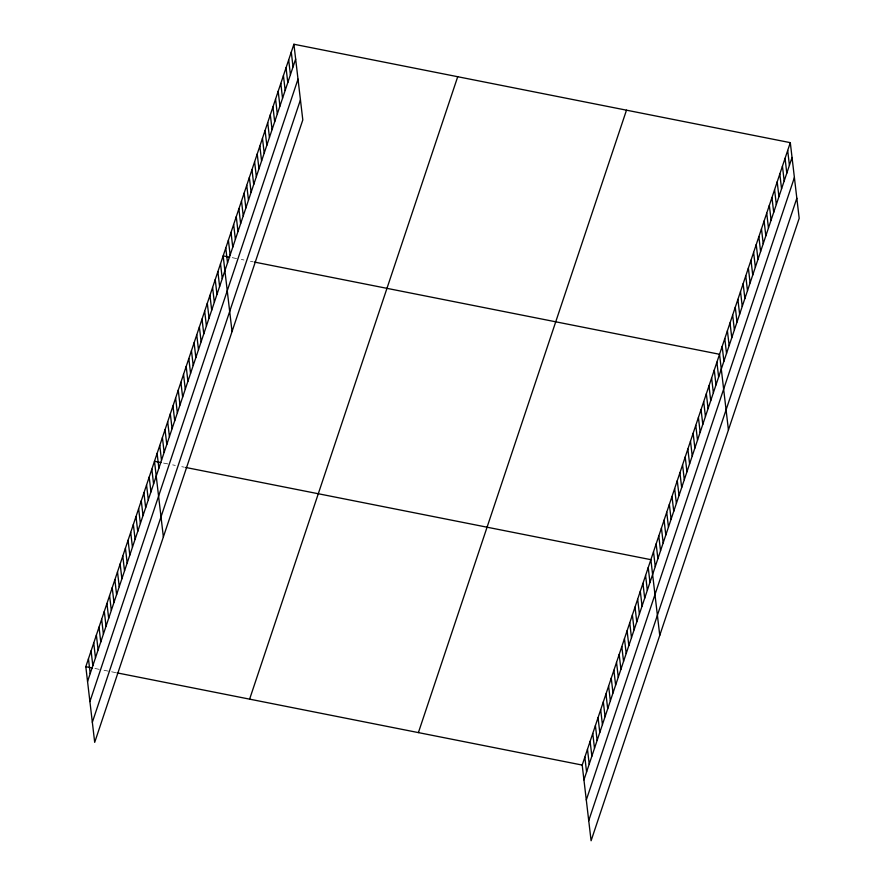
<?xml version="1.0" encoding="UTF-8"?>
<svg xmlns="http://www.w3.org/2000/svg" width="885" height="885" viewBox="0 0 885 885"><rect width="100%" height="100%" fill="white"/><g stroke="black" fill="none" stroke-linecap="round" stroke-linejoin="round"><path stroke-width="0.66" stroke-dasharray="4.42 3.32" d="M232.257 257.679L238.762 258.973M241.362 259.482L243.961 260.002M250.455 261.285L253.055 261.805M163.581 463.076L170.086 464.371M172.686 464.879L175.285 465.399M181.79 466.694L184.39 467.203M94.905 668.485L101.41 669.768M104.01 670.288L115.714 672.611"/><path stroke-width="1.33" d="M293.909 44.25L302.803 119.929L94.695 742.349L85.812 666.682L293.909 44.25L790.305 142.651L799.188 218.318L591.091 840.75L582.197 765.071L790.305 142.651M87.549 681.494L295.656 59.063M89.905 701.573L298.013 79.152M92.339 722.271L300.446 99.839M249.614 699.15L457.722 76.718M418.395 732.603L626.491 110.171M583.934 779.884L792.042 157.464M586.301 799.974L794.398 177.542M588.724 820.66L796.832 198.24M229.657 257.159L223.153 255.876L232.047 331.554M254.36 262.06L719.549 354.277L728.432 429.944M160.982 462.567L154.488 461.273L163.371 536.952M185.684 467.457L650.873 559.674L659.756 635.353M85.812 666.682L92.305 667.965M117.008 672.865L582.197 765.071M787.683 150.483L789.42 165.296M785.061 158.327L786.798 173.139M782.44 166.159L784.176 180.971M779.818 174.002L781.555 188.815M777.196 181.834L778.933 196.647M774.574 189.678L776.322 204.49M771.952 197.51L773.7 212.323M769.342 205.353L771.078 220.166M766.72 213.185L768.457 227.998M764.098 221.029L765.835 235.841M761.476 228.861L763.213 243.674M758.854 236.704L760.591 251.517M756.232 244.537L757.969 259.36M753.611 252.38L755.359 267.193M750.989 260.223L752.737 275.036M748.367 268.055L750.115 282.868M745.756 275.899L747.493 290.711M743.135 283.731L744.871 298.544M740.513 291.574L742.25 306.387M737.891 299.407L739.628 314.219M735.269 307.25L737.006 322.063M732.647 315.082L734.384 329.895M730.025 322.925L731.773 337.738M727.404 330.758L729.151 345.57M724.782 338.601L726.53 353.414M722.171 346.433L723.908 361.246M716.905 362.175L718.642 376.988M714.261 370.074L715.998 384.887M711.617 377.972L713.365 392.785M708.985 385.871L710.721 400.684M706.341 393.77L708.077 408.582M703.697 401.679L705.433 416.492M701.053 409.578L702.801 424.391M698.42 417.477L700.157 432.289M695.776 425.375L697.513 440.188M693.132 433.274L694.869 448.087M690.488 441.173L692.236 455.985M687.855 449.071L689.592 463.884M685.211 456.97L686.948 471.782M682.567 464.879L684.304 479.692M679.923 472.778L681.671 487.591M677.279 480.677L679.027 495.489M674.647 488.575L676.383 503.388M672.003 496.474L673.739 511.287M669.359 504.373L671.095 519.185M666.715 512.271L668.463 527.084M664.082 520.17L665.819 534.982M661.438 528.079L663.175 542.892M658.794 535.978L660.531 550.791M656.15 543.877L657.898 558.689M653.517 551.775L655.254 566.588M648.229 567.573L649.966 582.385M645.585 575.471L647.333 590.284M642.952 583.37L644.689 598.194M640.309 591.28L642.045 606.092M637.665 599.178L639.401 613.991M635.021 607.077L636.769 621.889M632.388 614.975L634.125 629.788M629.744 622.874L631.481 637.687M627.1 630.773L628.837 645.585M624.456 638.671L626.204 653.484M621.812 646.581L623.56 661.394M619.179 654.48L620.916 669.292M616.535 662.378L618.272 677.191M613.891 670.277L615.628 685.09M611.247 678.175L612.995 692.988M608.614 686.074L610.351 700.887M605.971 693.973L607.707 708.785M603.327 701.871L605.063 716.684M600.683 709.781L602.431 724.594M598.05 717.68L599.787 732.492M595.406 725.578L597.143 740.391M592.762 733.477L594.499 748.29M590.118 741.376L591.866 756.188M587.485 749.274L589.222 764.087M584.841 757.173L586.578 771.986M291.287 52.093L293.035 66.906M288.676 59.926L290.413 74.738M286.054 67.769L287.791 82.582M283.432 75.601L285.169 90.414M280.81 83.444L282.547 98.257M278.189 91.277L279.925 106.089M275.567 99.12L277.304 113.933M272.945 106.952L274.693 121.765M270.323 114.796L272.071 129.608M267.712 122.628L269.449 137.44M265.091 130.471L266.827 145.284M262.469 138.303L264.206 153.116M259.847 146.147L261.584 160.959M257.225 153.979L258.962 168.792M254.603 161.822L256.34 176.635M251.982 169.655L253.718 184.467M249.36 177.498L251.108 192.31M246.738 185.33L248.486 200.143M244.127 193.173L245.864 207.986M241.505 201.006L243.242 215.818M238.884 208.849L240.62 223.662M236.262 216.681L237.999 231.494M233.64 224.524L235.377 239.337M231.018 232.357L232.755 247.169M228.396 240.2L230.144 255.013M225.775 248.032L227.522 262.845M220.52 263.774L222.257 278.587M217.876 271.673L219.613 286.486M215.232 279.572L216.969 294.384M212.588 287.481L214.336 302.294M209.955 295.38L211.692 310.192M207.311 303.278L209.048 318.091M204.667 311.177L206.404 325.99M202.023 319.076L203.771 333.888M199.391 326.974L201.127 341.787M196.747 334.873L198.483 349.686M194.103 342.772L195.839 357.584M191.459 350.681L193.207 365.494M188.826 358.58L190.563 373.393M186.182 366.478L187.919 381.291M183.538 374.377L185.275 389.19M180.894 382.276L182.642 397.088M178.25 390.174L179.998 404.987M175.617 398.073L177.354 412.886M172.973 405.972L174.71 420.784M170.329 413.881L172.066 428.694M167.685 421.78L169.433 436.593M165.052 429.679L166.789 444.491M162.409 437.577L164.145 452.39M159.765 445.476L161.501 460.288M157.121 453.374L158.869 468.187M151.844 469.172L153.581 483.984M149.2 477.081L150.937 491.894M146.556 484.98L148.304 499.793M143.923 492.879L145.66 507.691M141.279 500.777L143.016 515.59M138.635 508.676L140.372 523.489M135.991 516.574L137.739 531.387M133.358 524.473L135.095 539.286M130.714 532.383L132.451 547.195M128.071 540.281L129.807 555.094M125.427 548.18L127.174 562.993M122.783 556.079L124.531 570.891M120.15 563.977L121.887 578.79M117.506 571.876L119.243 586.689M114.862 579.775L116.599 594.587M112.218 587.673L113.966 602.486M109.585 595.583L111.322 610.396M106.941 603.481L108.678 618.294M104.297 611.38L106.034 626.193M101.653 619.279L103.401 634.091M99.02 627.177L100.757 641.99M96.377 635.076L98.113 649.889M93.733 642.975L95.469 657.787M91.089 650.873L92.837 665.686M88.456 658.783L90.193 673.596"/></g></svg>
